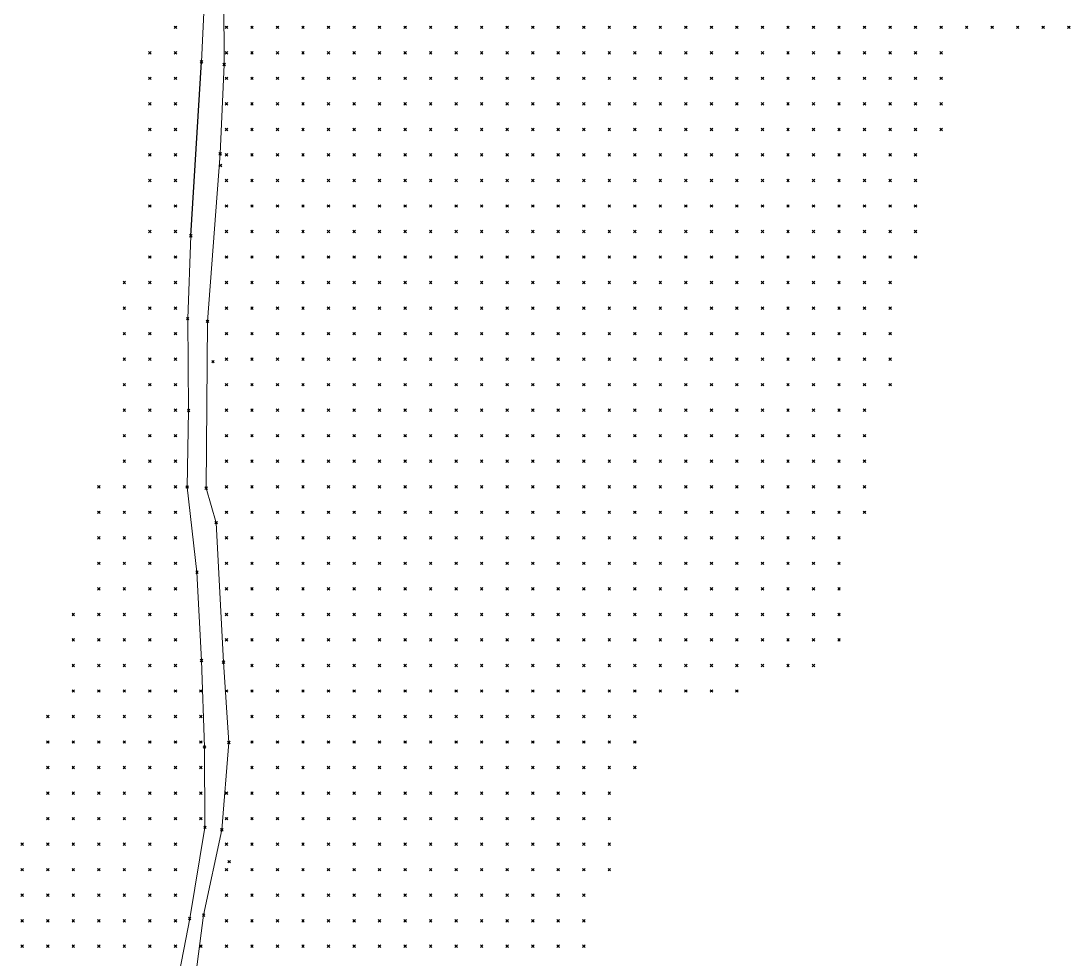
# Model space of a CAD drawing. Header units: metres. Extents: x 441556 to 446409, y 432338 to 461058.
# Drawn here: x 445127.5 to 445250.8, y 436325.2 to 436435.4 of the extents above; entities that cross this region are included whole.
import ezdxf

# ---------------------------------------------------------------- set-up
doc = ezdxf.new("R2010")
doc.units = ezdxf.units.M
doc.header["$MEASUREMENT"] = 0
doc.header["$PDMODE"] = 35
doc.header["$PDSIZE"] = 0.15
for name, color, linetype, lineweight in [('DTM-BRE-RevN_GRP_DRUM FORESTIER', 2, 'Continuous', 0), ('DTM-BRE-RevN_YP_RevN', 1, 'Continuous', 30), ('DTM-NOK-RevN_LIDAR_co_lidar', 91, 'Continuous', 0), ('DTM-NOK-RevN_RTK', 32, 'Continuous', 0)]:
    doc.layers.add(name, color=color, linetype=linetype, lineweight=lineweight)

msp = doc.modelspace()

# ---------------------------------------------------------------- linework, layer by layer
at = {"layer": 'DTM-BRE-RevN_GRP_DRUM FORESTIER'}
for p, q in [((445148.732, 436430.611, 328.113), (445149.19, 436440.86, 327.899)), ((445151.311, 436440.742, 327.699), (445151.373, 436430.299, 328.26)), ((445151.373, 436430.299, 328.26), (445150.914, 436419.82, 328.595)), ((445150.914, 436419.82, 328.595), (445149.42, 436400.125, 329.117)), ((445147.096, 436400.445, 329.253), (445147.466, 436410.178, 329.454)), ((445147.207, 436389.662, 328.87), (445147.096, 436400.445, 329.253)), ((445149.42, 436400.125, 329.117), (445149.271, 436380.524, 329.399)), ((445147.043, 436380.658, 329.426), (445147.207, 436389.662, 328.87)), ((445148.191, 436370.663, 330.132), (445147.043, 436380.658, 329.426)), ((445149.271, 436380.524, 329.399), (445150.449, 436376.469, 329.476)), ((445150.449, 436376.469, 329.476), (445151.304, 436360.091, 330.541)), ((445148.732, 436360.276, 330.512), (445148.191, 436370.663, 330.132)), ((445149.07, 436350.108, 331.214), (445148.732, 436360.276, 330.512)), ((445151.304, 436360.091, 330.541), (445151.923, 436350.648, 331.339)), ((445151.923, 436350.648, 331.339), (445151.105, 436340.371, 331.572)), ((445149.127, 436340.672, 331.535), (445149.07, 436350.108, 331.214)), ((445147.33, 436329.966, 331.695), (445149.127, 436340.672, 331.535)), ((445151.105, 436340.371, 331.572), (445148.972, 436330.346, 331.757)), ((445145.343, 436319.727, 331.626), (445147.33, 436329.966, 331.695)), ((445148.972, 436330.346, 331.757), (445147.638, 436320.144, 331.595))]:
    msp.add_line(p, q, dxfattribs=at)
at = {"layer": 'DTM-BRE-RevN_YP_RevN'}
msp.add_line((445147.466, 436410.178, 329.454), (445148.732, 436430.611, 328.113), dxfattribs=at)
at = {"layer": 'DTM-NOK-RevN_LIDAR_co_lidar'}
for p in [(445145.653, 436434.677, 325.061), (445151.652, 436434.677, 327.956), (445154.651, 436434.677, 329.257), (445157.65, 436434.677, 334.92), (445160.65, 436434.677, 339.289), (445163.649, 436434.677, 341.586), (445166.648, 436434.677, 344.749), (445169.648, 436434.677, 347.724), (445172.647, 436434.677, 350.095), (445175.647, 436434.677, 352.122), (445178.646, 436434.677, 353.7), (445181.645, 436434.677, 354.203), (445184.645, 436434.677, 354.414), (445187.644, 436434.677, 355.43), (445190.644, 436434.677, 356.827), (445193.643, 436434.677, 358.899), (445196.642, 436434.677, 361.913), (445199.642, 436434.677, 363.242), (445202.641, 436434.677, 363.723), (445205.64, 436434.677, 364.214), (445208.64, 436434.677, 364.807), (445211.639, 436434.677, 365.62), (445214.639, 436434.677, 366.412), (445217.638, 436434.677, 367.033), (445220.637, 436434.677, 367.454), (445223.637, 436434.677, 368.966), (445226.636, 436434.677, 370.5), (445229.635, 436434.677, 370.331), (445232.635, 436434.677, 367.812), (445235.634, 436434.677, 366.37), (445238.634, 436434.677, 365.52), (445241.633, 436434.677, 366.002), (445244.632, 436434.677, 367.307), (445247.632, 436434.677, 368.751), (445250.631, 436434.677, 369.631), (445142.653, 436431.677, 323.815), (445145.653, 436431.677, 325.69), (445151.652, 436431.677, 327.827), (445154.651, 436431.677, 331.159), (445157.65, 436431.677, 336.062), (445160.65, 436431.677, 340.041), (445163.649, 436431.677, 342.366), (445166.648, 436431.677, 345.356), (445169.648, 436431.677, 348.193), (445172.647, 436431.677, 350.159), (445175.647, 436431.677, 351.824), (445178.646, 436431.677, 353.015), (445181.645, 436431.677, 353.322), (445184.645, 436431.677, 353.757), (445187.644, 436431.677, 354.707), (445190.644, 436431.677, 355.845), (445193.643, 436431.677, 358.14), (445196.642, 436431.677, 362.369), (445199.642, 436431.677, 364.824), (445202.641, 436431.677, 365.797), (445205.64, 436431.677, 366.098), (445208.64, 436431.677, 366.408), (445211.639, 436431.677, 367.574), (445214.639, 436431.677, 369.079), (445217.638, 436431.677, 369.798), (445220.637, 436431.677, 370.054), (445223.637, 436431.677, 370.954), (445226.636, 436431.677, 372.057), (445229.635, 436431.677, 371.716), (445232.635, 436431.677, 369.843), (445235.634, 436431.677, 368.576), (445142.653, 436428.678, 324.563), (445145.653, 436428.678, 325.822), (445151.652, 436428.678, 329.746), (445154.651, 436428.678, 333.655), (445157.65, 436428.678, 337.133), (445160.65, 436428.678, 340.055), (445163.649, 436428.678, 342.723), (445166.648, 436428.678, 345.621), (445169.648, 436428.678, 348.319), (445172.647, 436428.678, 350.041), (445175.647, 436428.678, 351.08), (445178.646, 436428.678, 351.93), (445181.645, 436428.678, 352.556), (445184.645, 436428.678, 353.281), (445187.644, 436428.678, 354.208), (445190.644, 436428.678, 356.376), (445193.643, 436428.678, 359.714), (445196.642, 436428.678, 364.661), (445199.642, 436428.678, 367.261), (445202.641, 436428.678, 368.122), (445205.64, 436428.678, 368.827), (445208.64, 436428.678, 369.87), (445211.639, 436428.678, 370.875), (445214.639, 436428.678, 371.965), (445217.638, 436428.678, 372.476), (445220.637, 436428.678, 372.458), (445223.637, 436428.678, 373.228), (445226.636, 436428.678, 373.97), (445229.635, 436428.678, 373.909), (445232.635, 436428.678, 372.27), (445235.634, 436428.678, 370.76), (445142.653, 436425.679, 325.706), (445145.653, 436425.679, 326.811), (445151.652, 436425.679, 329.365), (445154.651, 436425.679, 333.566), (445157.65, 436425.679, 337.234), (445160.65, 436425.679, 340.316), (445163.649, 436425.679, 342.918), (445166.648, 436425.679, 345.464), (445169.648, 436425.679, 348.383), (445172.647, 436425.679, 349.927), (445175.647, 436425.679, 350.486), (445178.646, 436425.679, 351.152), (445181.645, 436425.679, 352.049), (445184.645, 436425.679, 352.952), (445187.644, 436425.679, 354.043), (445190.644, 436425.679, 358.553), (445193.643, 436425.679, 362.864), (445196.642, 436425.679, 366.339), (445199.642, 436425.679, 368.511), (445202.641, 436425.679, 369.925), (445205.64, 436425.679, 370.938), (445208.64, 436425.679, 372.167), (445211.639, 436425.679, 372.986), (445214.639, 436425.679, 373.561), (445217.638, 436425.679, 373.799), (445220.637, 436425.679, 373.994), (445223.637, 436425.679, 374.582), (445226.636, 436425.679, 375.195), (445229.635, 436425.679, 375.514), (445232.635, 436425.679, 374.836), (445235.634, 436425.679, 372.804), (445142.653, 436422.679, 326.438), (445145.653, 436422.679, 327.515), (445151.652, 436422.679, 328.284), (445154.651, 436422.679, 331.943), (445157.65, 436422.679, 336.919), (445160.65, 436422.679, 340.953), (445163.649, 436422.679, 343.801), (445166.648, 436422.679, 345.799), (445169.648, 436422.679, 348.473), (445172.647, 436422.679, 349.918), (445175.647, 436422.679, 350.432), (445178.646, 436422.679, 351.151), (445181.645, 436422.679, 352.376), (445184.645, 436422.679, 354.406), (445187.644, 436422.679, 357.534), (445190.644, 436422.679, 361.584), (445193.643, 436422.679, 364.456), (445196.642, 436422.679, 366.891), (445199.642, 436422.679, 368.929), (445202.641, 436422.679, 370.639), (445205.64, 436422.679, 371.763), (445208.64, 436422.679, 372.609), (445211.639, 436422.679, 373.355), (445214.639, 436422.679, 373.641), (445217.638, 436422.679, 373.786), (445220.637, 436422.679, 374.248), (445223.637, 436422.679, 374.798), (445226.636, 436422.679, 375.234), (445229.635, 436422.679, 375.762), (445232.635, 436422.679, 375.949), (445235.634, 436422.679, 375.208), (445142.653, 436419.68, 326.288), (445145.653, 436419.68, 327.644), (445151.652, 436419.68, 328.786), (445154.651, 436419.68, 330.947), (445157.65, 436419.68, 334.444), (445160.65, 436419.68, 339.869), (445163.649, 436419.68, 343.751), (445166.648, 436419.68, 346.524), (445169.648, 436419.68, 349.743), (445172.647, 436419.68, 350.727), (445175.647, 436419.68, 350.78), (445178.646, 436419.68, 351.546), (445181.645, 436419.68, 353.531), (445184.645, 436419.68, 356.523), (445187.644, 436419.68, 360.545), (445190.644, 436419.68, 363.142), (445193.643, 436419.68, 365.135), (445196.642, 436419.68, 367.233), (445199.642, 436419.68, 368.896), (445202.641, 436419.68, 370.321), (445205.64, 436419.68, 371.667), (445208.64, 436419.68, 372.317), (445211.639, 436419.68, 372.852), (445214.639, 436419.68, 373.13), (445217.638, 436419.68, 373.561), (445220.637, 436419.68, 374.08), (445223.637, 436419.68, 374.566), (445226.636, 436419.68, 375.038), (445229.635, 436419.68, 375.549), (445232.635, 436419.68, 375.969), (445142.653, 436416.681, 326.082), (445145.653, 436416.681, 327.9), (445151.652, 436416.681, 329.123), (445154.651, 436416.681, 330.818), (445157.65, 436416.681, 332.88), (445160.65, 436416.681, 339.837), (445163.649, 436416.681, 343.974), (445166.648, 436416.681, 347.662), (445169.648, 436416.681, 350.296), (445172.647, 436416.681, 351.239), (445175.647, 436416.681, 351.6), (445178.646, 436416.681, 352.432), (445181.645, 436416.681, 354.964), (445184.645, 436416.681, 358.191), (445187.644, 436416.681, 361.282), (445190.644, 436416.681, 363.167), (445193.643, 436416.681, 365.493), (445196.642, 436416.681, 367.69), (445199.642, 436416.681, 369.262), (445202.641, 436416.681, 370.359), (445205.64, 436416.681, 371.483), (445208.64, 436416.681, 372.036), (445211.639, 436416.681, 372.428), (445214.639, 436416.681, 372.824), (445217.638, 436416.681, 373.476), (445220.637, 436416.681, 373.95), (445223.637, 436416.681, 374.328), (445226.636, 436416.681, 374.847), (445229.635, 436416.681, 375.304), (445232.635, 436416.681, 375.82), (445142.653, 436413.681, 326.534), (445145.653, 436413.681, 328.126), (445151.652, 436413.681, 329.512), (445154.651, 436413.681, 331.609), (445157.65, 436413.681, 333.957), (445160.65, 436413.681, 341.489), (445163.649, 436413.681, 345.582), (445166.648, 436413.681, 347.387), (445169.648, 436413.681, 349.691), (445172.647, 436413.681, 351.454), (445175.647, 436413.681, 352.822), (445178.646, 436413.681, 353.528), (445181.645, 436413.681, 355.67), (445184.645, 436413.681, 358.759), (445187.644, 436413.681, 361.245), (445190.644, 436413.681, 363.021), (445193.643, 436413.681, 365.212), (445196.642, 436413.681, 367.985), (445199.642, 436413.681, 369.907), (445202.641, 436413.681, 370.685), (445205.64, 436413.681, 371.274), (445208.64, 436413.681, 371.977), (445211.639, 436413.681, 372.313), (445214.639, 436413.681, 372.657), (445217.638, 436413.681, 373.261), (445220.637, 436413.681, 373.725), (445223.637, 436413.681, 374.101), (445226.636, 436413.681, 374.733), (445229.635, 436413.681, 375.199), (445232.635, 436413.681, 375.578), (445142.653, 436410.682, 326.575), (445145.653, 436410.682, 328.456), (445151.652, 436410.682, 329.993), (445154.651, 436410.682, 332.303), (445157.65, 436410.682, 334.938), (445160.65, 436410.682, 341.905), (445163.649, 436410.682, 345.833), (445166.648, 436410.682, 346.864), (445169.648, 436410.682, 348.959), (445172.647, 436410.682, 350.978), (445175.647, 436410.682, 352.496), (445178.646, 436410.682, 354.106), (445181.645, 436410.682, 356.376), (445184.645, 436410.682, 358.871), (445187.644, 436410.682, 361.041), (445190.644, 436410.682, 362.549), (445193.643, 436410.682, 364.877), (445196.642, 436410.682, 367.607), (445199.642, 436410.682, 369.622), (445202.641, 436410.682, 370.612), (445205.64, 436410.682, 371.073), (445208.64, 436410.682, 371.652), (445211.639, 436410.682, 372.077), (445214.639, 436410.682, 372.488), (445217.638, 436410.682, 372.976), (445220.637, 436410.682, 373.428), (445223.637, 436410.682, 373.883), (445226.636, 436410.682, 374.454), (445229.635, 436410.682, 374.972), (445232.635, 436410.682, 375.455), (445142.653, 436407.682, 325.844), (445145.653, 436407.682, 328.242), (445151.652, 436407.682, 329.855), (445154.651, 436407.682, 332.068), (445157.65, 436407.682, 335.696), (445160.65, 436407.682, 341.284), (445163.649, 436407.682, 344.619), (445166.648, 436407.682, 346.103), (445169.648, 436407.682, 347.951), (445172.647, 436407.682, 349.804), (445175.647, 436407.682, 350.987), (445178.646, 436407.682, 353.621), (445181.645, 436407.682, 356.341), (445184.645, 436407.682, 358.289), (445187.644, 436407.682, 360.606), (445190.644, 436407.682, 362.467), (445193.643, 436407.682, 364.299), (445196.642, 436407.682, 366.472), (445199.642, 436407.682, 368.673), (445202.641, 436407.682, 370.194), (445205.64, 436407.682, 370.915), (445208.64, 436407.682, 371.344), (445211.639, 436407.682, 371.793), (445214.639, 436407.682, 372.239), (445217.638, 436407.682, 372.694), (445220.637, 436407.682, 373.112), (445223.637, 436407.682, 373.567), (445226.636, 436407.682, 374.22), (445229.635, 436407.682, 374.764), (445232.635, 436407.682, 375.304), (445139.654, 436404.683, 322.943), (445142.653, 436404.683, 325.809), (445145.653, 436404.683, 328.059), (445151.652, 436404.683, 329.37), (445154.651, 436404.683, 332.049), (445157.65, 436404.683, 336.257), (445160.65, 436404.683, 340.08), (445163.649, 436404.683, 342.327), (445166.648, 436404.683, 344.194), (445169.648, 436404.683, 346.825), (445172.647, 436404.683, 348.532), (445175.647, 436404.683, 349.937), (445178.646, 436404.683, 353.165), (445181.645, 436404.683, 355.768), (445184.645, 436404.683, 357.458), (445187.644, 436404.683, 359.585), (445190.644, 436404.683, 361.373), (445193.643, 436404.683, 363.345), (445196.642, 436404.683, 365.148), (445199.642, 436404.683, 367.717), (445202.641, 436404.683, 369.708), (445205.64, 436404.683, 370.726), (445208.64, 436404.683, 371.217), (445211.639, 436404.683, 371.591), (445214.639, 436404.683, 372), (445217.638, 436404.683, 372.387), (445220.637, 436404.683, 372.87), (445223.637, 436404.683, 373.289), (445226.636, 436404.683, 373.957), (445229.635, 436404.683, 374.505), (445139.654, 436401.684, 322.954), (445142.653, 436401.684, 325.947), (445145.653, 436401.684, 328.103), (445151.652, 436401.684, 329.412), (445154.651, 436401.684, 332.617), (445157.65, 436401.684, 335.596), (445160.65, 436401.684, 338.608), (445163.649, 436401.684, 341.042), (445166.648, 436401.684, 343.395), (445169.648, 436401.684, 345.852), (445172.647, 436401.684, 347.692), (445175.647, 436401.684, 349.54), (445178.646, 436401.684, 352.704), (445181.645, 436401.684, 355.207), (445184.645, 436401.684, 356.348), (445187.644, 436401.684, 358.225), (445190.644, 436401.684, 360.821), (445193.643, 436401.684, 362.906), (445196.642, 436401.684, 364.581), (445199.642, 436401.684, 367.215), (445202.641, 436401.684, 369.441), (445205.64, 436401.684, 370.457), (445208.64, 436401.684, 371.012), (445211.639, 436401.684, 371.4), (445214.639, 436401.684, 371.818), (445217.638, 436401.684, 372.219), (445220.637, 436401.684, 372.651), (445223.637, 436401.684, 373.047), (445226.636, 436401.684, 373.542), (445229.635, 436401.684, 374.236), (445139.654, 436398.684, 323.061), (445142.653, 436398.684, 325.663), (445145.653, 436398.684, 327.893), (445151.652, 436398.684, 329.808), (445154.651, 436398.684, 332.365), (445157.65, 436398.684, 334.895), (445160.65, 436398.684, 337.708), (445163.649, 436398.684, 340.667), (445166.648, 436398.684, 343.303), (445169.648, 436398.684, 345.625), (445172.647, 436398.684, 347.872), (445175.647, 436398.684, 350.1), (445178.646, 436398.684, 353.096), (445181.645, 436398.684, 354.731), (445184.645, 436398.684, 355.909), (445187.644, 436398.684, 358.052), (445190.644, 436398.684, 360.914), (445193.643, 436398.684, 362.968), (445196.642, 436398.684, 364.885), (445199.642, 436398.684, 366.869), (445202.641, 436398.684, 369.212), (445205.64, 436398.684, 370.361), (445208.64, 436398.684, 370.798), (445211.639, 436398.684, 371.115), (445214.639, 436398.684, 371.502), (445217.638, 436398.684, 371.973), (445220.637, 436398.684, 372.373), (445223.637, 436398.684, 372.83), (445226.636, 436398.684, 373.278), (445229.635, 436398.684, 374.005), (445139.654, 436395.685, 323.194), (445142.653, 436395.685, 325.383), (445145.653, 436395.685, 327.6), (445151.652, 436395.685, 329.261), (445154.651, 436395.685, 330.99), (445157.65, 436395.685, 333.369), (445160.65, 436395.685, 336.347), (445163.649, 436395.685, 339.738), (445166.648, 436395.685, 342.442), (445169.648, 436395.685, 345.361), (445172.647, 436395.685, 348.708), (445175.647, 436395.685, 351.639), (445178.646, 436395.685, 354.128), (445181.645, 436395.685, 355.306), (445184.645, 436395.685, 356.414), (445187.644, 436395.685, 358.586), (445190.644, 436395.685, 360.785), (445193.643, 436395.685, 362.983), (445196.642, 436395.685, 365.337), (445199.642, 436395.685, 366.934), (445202.641, 436395.685, 369.145), (445205.64, 436395.685, 370.271), (445208.64, 436395.685, 370.592), (445211.639, 436395.685, 370.863), (445214.639, 436395.685, 371.188), (445217.638, 436395.685, 371.518), (445220.637, 436395.685, 372.029), (445223.637, 436395.685, 372.619), (445226.636, 436395.685, 373.222), (445229.635, 436395.685, 373.845), (445139.654, 436392.686, 323.2), (445142.653, 436392.686, 325.398), (445145.653, 436392.686, 327.527), (445151.652, 436392.686, 328.825), (445154.651, 436392.686, 329.626), (445157.65, 436392.686, 331.335), (445160.65, 436392.686, 334.663), (445163.649, 436392.686, 338.398), (445166.648, 436392.686, 341.679), (445169.648, 436392.686, 344.945), (445172.647, 436392.686, 349.34), (445175.647, 436392.686, 352.835), (445178.646, 436392.686, 354.979), (445181.645, 436392.686, 356.297), (445184.645, 436392.686, 357.27), (445187.644, 436392.686, 358.756), (445190.644, 436392.686, 361.305), (445193.643, 436392.686, 363.58), (445196.642, 436392.686, 365.916), (445199.642, 436392.686, 367.372), (445202.641, 436392.686, 368.728), (445205.64, 436392.686, 369.335), (445208.64, 436392.686, 369.72), (445211.639, 436392.686, 370.189), (445214.639, 436392.686, 370.685), (445217.638, 436392.686, 370.977), (445220.637, 436392.686, 371.664), (445223.637, 436392.686, 372.399), (445226.636, 436392.686, 373.176), (445229.635, 436392.686, 373.895), (445139.654, 436389.686, 323.16), (445142.653, 436389.686, 324.68), (445145.653, 436389.686, 327.316), (445151.652, 436389.686, 328.967), (445154.651, 436389.686, 329.222), (445157.65, 436389.686, 329.78), (445160.65, 436389.686, 332.592), (445163.649, 436389.686, 336.584), (445166.648, 436389.686, 340.424), (445169.648, 436389.686, 344.822), (445172.647, 436389.686, 350.133), (445175.647, 436389.686, 353.717), (445178.646, 436389.686, 355.52), (445181.645, 436389.686, 356.77), (445184.645, 436389.686, 357.965), (445187.644, 436389.686, 359.243), (445190.644, 436389.686, 361.814), (445193.643, 436389.686, 364.165), (445196.642, 436389.686, 365.762), (445199.642, 436389.686, 366.792), (445202.641, 436389.686, 367.523), (445205.64, 436389.686, 367.535), (445208.64, 436389.686, 367.992), (445211.639, 436389.686, 369.033), (445214.639, 436389.686, 369.489), (445217.638, 436389.686, 370.062), (445220.637, 436389.686, 371.026), (445223.637, 436389.686, 371.995), (445226.636, 436389.686, 372.858), (445139.654, 436386.687, 323.134), (445142.653, 436386.687, 324.92), (445145.653, 436386.687, 327.644), (445151.652, 436386.687, 329.029), (445154.651, 436386.687, 329.263), (445157.65, 436386.687, 329.345), (445160.65, 436386.687, 330.551), (445163.649, 436386.687, 334.13), (445166.648, 436386.687, 339.424), (445169.648, 436386.687, 345.96), (445172.647, 436386.687, 350.759), (445175.647, 436386.687, 353.415), (445178.646, 436386.687, 355.047), (445181.645, 436386.687, 356.397), (445184.645, 436386.687, 357.994), (445187.644, 436386.687, 359.338), (445190.644, 436386.687, 361.519), (445193.643, 436386.687, 363.656), (445196.642, 436386.687, 364.748), (445199.642, 436386.687, 365.365), (445202.641, 436386.687, 365.604), (445205.64, 436386.687, 365.329), (445208.64, 436386.687, 365.19), (445211.639, 436386.687, 366.495), (445214.639, 436386.687, 367.546), (445217.638, 436386.687, 368.165), (445220.637, 436386.687, 369.921), (445223.637, 436386.687, 371.52), (445226.636, 436386.687, 372.533), (445139.654, 436383.687, 323.579), (445142.653, 436383.687, 325.524), (445145.653, 436383.687, 327.934), (445151.652, 436383.687, 329.188), (445154.651, 436383.687, 329.679), (445157.65, 436383.687, 329.795), (445160.65, 436383.687, 329.815), (445163.649, 436383.687, 332.595), (445166.648, 436383.687, 338.141), (445169.648, 436383.687, 345.254), (445172.647, 436383.687, 349.817), (445175.647, 436383.687, 351.835), (445178.646, 436383.687, 353.057), (445181.645, 436383.687, 354.237), (445184.645, 436383.687, 355.733), (445187.644, 436383.687, 357.325), (445190.644, 436383.687, 359.186), (445193.643, 436383.687, 361.524), (445196.642, 436383.687, 363.233), (445199.642, 436383.687, 363.644), (445202.641, 436383.687, 363.06), (445205.64, 436383.687, 363.122), (445208.64, 436383.687, 363.041), (445211.639, 436383.687, 364.486), (445214.639, 436383.687, 366.136), (445217.638, 436383.687, 366.94), (445220.637, 436383.687, 369.237), (445223.637, 436383.687, 371.265), (445226.636, 436383.687, 372.488), (445136.655, 436380.688, 322.85), (445139.654, 436380.688, 323.786), (445142.653, 436380.688, 325.12), (445145.653, 436380.688, 327.777), (445151.652, 436380.688, 330.024), (445154.651, 436380.688, 330.584), (445157.65, 436380.688, 330.39), (445160.65, 436380.688, 330.486), (445163.649, 436380.688, 333.636), (445166.648, 436380.688, 338.63), (445169.648, 436380.688, 343.498), (445172.647, 436380.688, 347.201), (445175.647, 436380.688, 349.357), (445178.646, 436380.688, 350.574), (445181.645, 436380.688, 351.78), (445184.645, 436380.688, 353.134), (445187.644, 436380.688, 354.558), (445190.644, 436380.688, 355.885), (445193.643, 436380.688, 357.548), (445196.642, 436380.688, 359.762), (445199.642, 436380.688, 361.087), (445202.641, 436380.688, 361.2), (445205.64, 436380.688, 361.431), (445208.64, 436380.688, 361.644), (445211.639, 436380.688, 362.785), (445214.639, 436380.688, 364.89), (445217.638, 436380.688, 366.906), (445220.637, 436380.688, 368.581), (445223.637, 436380.688, 370.331), (445226.636, 436380.688, 372.196), (445136.655, 436377.689, 322.876), (445139.654, 436377.689, 323.418), (445142.653, 436377.689, 324.805), (445145.653, 436377.689, 327.917), (445151.652, 436377.689, 330.208), (445154.651, 436377.689, 330.772), (445157.65, 436377.689, 330.471), (445160.65, 436377.689, 332.189), (445163.649, 436377.689, 335.583), (445166.648, 436377.689, 339.862), (445169.648, 436377.689, 342.977), (445172.647, 436377.689, 345.525), (445175.647, 436377.689, 347.355), (445178.646, 436377.689, 348.927), (445181.645, 436377.689, 350.214), (445184.645, 436377.689, 351.662), (445187.644, 436377.689, 353.148), (445190.644, 436377.689, 354.574), (445193.643, 436377.689, 354.992), (445196.642, 436377.689, 356.246), (445199.642, 436377.689, 357.817), (445202.641, 436377.689, 359.054), (445205.64, 436377.689, 359.575), (445208.64, 436377.689, 360.191), (445211.639, 436377.689, 361.478), (445214.639, 436377.689, 363.738), (445217.638, 436377.689, 365.93), (445220.637, 436377.689, 367.672), (445223.637, 436377.689, 369.325), (445226.636, 436377.689, 371.582), (445136.655, 436374.689, 322.878), (445139.654, 436374.689, 323.226), (445142.653, 436374.689, 324.721), (445145.653, 436374.689, 328.254), (445151.652, 436374.689, 330.12), (445154.651, 436374.689, 330.404), (445157.65, 436374.689, 330.248), (445160.65, 436374.689, 333.683), (445163.649, 436374.689, 337.848), (445166.648, 436374.689, 340.818), (445169.648, 436374.689, 342.977), (445172.647, 436374.689, 344.753), (445175.647, 436374.689, 346.662), (445178.646, 436374.689, 348.228), (445181.645, 436374.689, 349.963), (445184.645, 436374.689, 351.14), (445187.644, 436374.689, 352.412), (445190.644, 436374.689, 353.638), (445193.643, 436374.689, 353.822), (445196.642, 436374.689, 354.492), (445199.642, 436374.689, 355.591), (445202.641, 436374.689, 357.082), (445205.64, 436374.689, 358.285), (445208.64, 436374.689, 359.562), (445211.639, 436374.689, 360.844), (445214.639, 436374.689, 362.341), (445217.638, 436374.689, 364.678), (445220.637, 436374.689, 367.032), (445223.637, 436374.689, 368.889), (445136.655, 436371.69, 322.904), (445139.654, 436371.69, 323.407), (445142.653, 436371.69, 326.22), (445145.653, 436371.69, 329.18), (445151.652, 436371.69, 329.952), (445154.651, 436371.69, 330.02), (445157.65, 436371.69, 331.137), (445160.65, 436371.69, 335.028), (445163.649, 436371.69, 338.66), (445166.648, 436371.69, 340.972), (445169.648, 436371.69, 342.646), (445172.647, 436371.69, 344.211), (445175.647, 436371.69, 346.33), (445178.646, 436371.69, 347.516), (445181.645, 436371.69, 349.541), (445184.645, 436371.69, 350.515), (445187.644, 436371.69, 351.431), (445190.644, 436371.69, 352.058), (445193.643, 436371.69, 352.643), (445196.642, 436371.69, 353.655), (445199.642, 436371.69, 354.709), (445202.641, 436371.69, 356.101), (445205.64, 436371.69, 357.554), (445208.64, 436371.69, 359.107), (445211.639, 436371.69, 360.719), (445214.639, 436371.69, 362.388), (445217.638, 436371.69, 364.353), (445220.637, 436371.69, 366.41), (445223.637, 436371.69, 368.548), (445136.655, 436368.69, 322.912), (445139.654, 436368.69, 323.958), (445142.653, 436368.69, 327.431), (445145.653, 436368.69, 329.553), (445151.652, 436368.69, 329.781), (445154.651, 436368.69, 329.877), (445157.65, 436368.69, 331.937), (445160.65, 436368.69, 335.999), (445163.649, 436368.69, 338.622), (445166.648, 436368.69, 340.305), (445169.648, 436368.69, 342.524), (445172.647, 436368.69, 344.087), (445175.647, 436368.69, 345.353), (445178.646, 436368.69, 346.586), (445181.645, 436368.69, 348.144), (445184.645, 436368.69, 348.887), (445187.644, 436368.69, 350.07), (445190.644, 436368.69, 350.947), (445193.643, 436368.69, 351.71), (445196.642, 436368.69, 353.048), (445199.642, 436368.69, 354.401), (445202.641, 436368.69, 355.885), (445205.64, 436368.69, 357.367), (445208.64, 436368.69, 358.751), (445211.639, 436368.69, 360.718), (445214.639, 436368.69, 363.062), (445217.638, 436368.69, 364.893), (445220.637, 436368.69, 366.536), (445223.637, 436368.69, 368.731), (445133.655, 436365.691, 322.624), (445136.655, 436365.691, 322.878), (445139.654, 436365.691, 323.911), (445142.653, 436365.691, 326.782), (445145.653, 436365.691, 329.076), (445151.652, 436365.691, 329.865), (445154.651, 436365.691, 330.081), (445157.65, 436365.691, 333.003), (445160.65, 436365.691, 336.943), (445163.649, 436365.691, 338.703), (445166.648, 436365.691, 339.543), (445169.648, 436365.691, 341.211), (445172.647, 436365.691, 342.806), (445175.647, 436365.691, 343.854), (445178.646, 436365.691, 344.853), (445181.645, 436365.691, 346.146), (445184.645, 436365.691, 346.889), (445187.644, 436365.691, 348.471), (445190.644, 436365.691, 349.942), (445193.643, 436365.691, 351.546), (445196.642, 436365.691, 353.013), (445199.642, 436365.691, 354.585), (445202.641, 436365.691, 356.445), (445205.64, 436365.691, 357.97), (445208.64, 436365.691, 359.154), (445211.639, 436365.691, 360.537), (445214.639, 436365.691, 363.413), (445217.638, 436365.691, 365.728), (445220.637, 436365.691, 367.256), (445223.637, 436365.691, 369.143), (445133.655, 436362.692, 322.704), (445136.655, 436362.692, 323.023), (445139.654, 436362.692, 323.622), (445142.653, 436362.692, 326.081), (445145.653, 436362.692, 328.695), (445151.652, 436362.692, 330.069), (445154.651, 436362.692, 330.545), (445157.65, 436362.692, 333.079), (445160.65, 436362.692, 336.926), (445163.649, 436362.692, 338.784), (445166.648, 436362.692, 339.153), (445169.648, 436362.692, 340.199), (445172.647, 436362.692, 341.843), (445175.647, 436362.692, 343.324), (445178.646, 436362.692, 344.309), (445181.645, 436362.692, 345.359), (445184.645, 436362.692, 346.494), (445187.644, 436362.692, 348.177), (445190.644, 436362.692, 349.594), (445193.643, 436362.692, 351.722), (445196.642, 436362.692, 353.114), (445199.642, 436362.692, 354.981), (445202.641, 436362.692, 357.452), (445205.64, 436362.692, 358.883), (445208.64, 436362.692, 360.938), (445211.639, 436362.692, 361.839), (445214.639, 436362.692, 364.304), (445217.638, 436362.692, 366.629), (445220.637, 436362.692, 367.888), (445223.637, 436362.692, 369.43), (445133.655, 436359.692, 322.765), (445136.655, 436359.692, 323.174), (445139.654, 436359.692, 324.581), (445142.653, 436359.692, 326.688), (445145.653, 436359.692, 328.709), (445154.651, 436359.692, 331.089), (445157.65, 436359.692, 332.629), (445160.65, 436359.692, 336.268), (445163.649, 436359.692, 338.711), (445166.648, 436359.692, 339.348), (445169.648, 436359.692, 340.129), (445172.647, 436359.692, 341.762), (445175.647, 436359.692, 343.688), (445178.646, 436359.692, 345.036), (445181.645, 436359.692, 346.485), (445184.645, 436359.692, 347.717), (445187.644, 436359.692, 349.309), (445190.644, 436359.692, 350.26), (445193.643, 436359.692, 352.146), (445196.642, 436359.692, 353.907), (445199.642, 436359.692, 355.855), (445202.641, 436359.692, 358.467), (445205.64, 436359.692, 359.85), (445208.64, 436359.692, 361.144), (445211.639, 436359.692, 362.55), (445214.639, 436359.692, 365.267), (445217.638, 436359.692, 367.394), (445220.637, 436359.692, 368.792), (445133.655, 436356.693, 322.808), (445136.655, 436356.693, 323.191), (445139.654, 436356.693, 325.613), (445142.653, 436356.693, 327.843), (445145.653, 436356.693, 329.336), (445148.652, 436356.693, 330.226), (445151.652, 436356.693, 330.511), (445154.651, 436356.693, 331.109), (445157.65, 436356.693, 331.764), (445160.65, 436356.693, 334.956), (445163.649, 436356.693, 338.118), (445166.648, 436356.693, 340.248), (445169.648, 436356.693, 341.32), (445172.647, 436356.693, 343.029), (445175.647, 436356.693, 344.754), (445178.646, 436356.693, 345.691), (445181.645, 436356.693, 347.272), (445184.645, 436356.693, 348.527), (445187.644, 436356.693, 350.203), (445190.644, 436356.693, 351.169), (445193.643, 436356.693, 353.004), (445196.642, 436356.693, 355.088), (445199.642, 436356.693, 357.223), (445202.641, 436356.693, 359.167), (445205.64, 436356.693, 360.844), (445208.64, 436356.693, 361.5), (445211.639, 436356.693, 363.183), (445130.656, 436353.694, 322.627), (445133.655, 436353.694, 322.904), (445136.655, 436353.694, 323.29), (445139.654, 436353.694, 325.225), (445142.653, 436353.694, 327.514), (445145.653, 436353.694, 329.784), (445148.652, 436353.694, 330.672), (445154.651, 436353.694, 331.075), (445157.65, 436353.694, 331.246), (445160.65, 436353.694, 334.958), (445163.649, 436353.694, 338.199), (445166.648, 436353.694, 341.134), (445169.648, 436353.694, 344.78), (445172.647, 436353.694, 346.855), (445175.647, 436353.694, 347.423), (445178.646, 436353.694, 347.295), (445181.645, 436353.694, 348.573), (445184.645, 436353.694, 349.653), (445187.644, 436353.694, 351.089), (445190.644, 436353.694, 353.059), (445193.643, 436353.694, 355.378), (445196.642, 436353.694, 357.108), (445199.642, 436353.694, 358.328), (445130.656, 436350.694, 322.639), (445133.655, 436350.694, 322.904), (445136.655, 436350.694, 323.393), (445139.654, 436350.694, 324.276), (445142.653, 436350.694, 326.137), (445145.653, 436350.694, 329.603), (445148.652, 436350.694, 330.945), (445154.651, 436350.694, 331.284), (445157.65, 436350.694, 332.895), (445160.65, 436350.694, 336.386), (445163.649, 436350.694, 339.284), (445166.648, 436350.694, 342.603), (445169.648, 436350.694, 346.961), (445172.647, 436350.694, 349.619), (445175.647, 436350.694, 350.119), (445178.646, 436350.694, 349.988), (445181.645, 436350.694, 351.025), (445184.645, 436350.694, 352.103), (445187.644, 436350.694, 353.1), (445190.644, 436350.694, 355.194), (445193.643, 436350.694, 357.461), (445196.642, 436350.694, 358.85), (445199.642, 436350.694, 359.461), (445130.656, 436347.695, 322.648), (445133.655, 436347.695, 322.879), (445136.655, 436347.695, 323.362), (445139.654, 436347.695, 324.067), (445142.653, 436347.695, 326.056), (445145.653, 436347.695, 329.692), (445148.652, 436347.695, 331.061), (445154.651, 436347.695, 332.216), (445157.65, 436347.695, 335.31), (445160.65, 436347.695, 338.042), (445163.649, 436347.695, 340.077), (445166.648, 436347.695, 343.694), (445169.648, 436347.695, 347.571), (445172.647, 436347.695, 350.548), (445175.647, 436347.695, 351.636), (445178.646, 436347.695, 352.311), (445181.645, 436347.695, 353.444), (445184.645, 436347.695, 354.573), (445187.644, 436347.695, 355.111), (445190.644, 436347.695, 356.758), (445193.643, 436347.695, 358.83), (445196.642, 436347.695, 360.039), (445199.642, 436347.695, 360.977), (445130.656, 436344.695, 322.651), (445133.655, 436344.695, 322.894), (445136.655, 436344.695, 323.367), (445139.654, 436344.695, 324.914), (445142.653, 436344.695, 327.795), (445145.653, 436344.695, 330.297), (445148.652, 436344.695, 331.137), (445151.652, 436344.695, 331.359), (445154.651, 436344.695, 334.41), (445157.65, 436344.695, 337.889), (445160.65, 436344.695, 339.242), (445163.649, 436344.695, 340.326), (445166.648, 436344.695, 343.683), (445169.648, 436344.695, 347.39), (445172.647, 436344.695, 350.582), (445175.647, 436344.695, 351.847), (445178.646, 436344.695, 353.054), (445181.645, 436344.695, 354.752), (445184.645, 436344.695, 356.129), (445187.644, 436344.695, 356.773), (445190.644, 436344.695, 358.778), (445193.643, 436344.695, 360.607), (445196.642, 436344.695, 361.936), (445130.656, 436341.696, 322.686), (445133.655, 436341.696, 323.026), (445136.655, 436341.696, 323.53), (445139.654, 436341.696, 325.608), (445142.653, 436341.696, 328.575), (445145.653, 436341.696, 330.487), (445148.652, 436341.696, 331.127), (445151.652, 436341.696, 331.291), (445154.651, 436341.696, 336.196), (445157.65, 436341.696, 340.248), (445160.65, 436341.696, 340.773), (445163.649, 436341.696, 341.187), (445166.648, 436341.696, 343.464), (445169.648, 436341.696, 346.886), (445172.647, 436341.696, 349.794), (445175.647, 436341.696, 350.656), (445178.646, 436341.696, 351.969), (445181.645, 436341.696, 354.186), (445184.645, 436341.696, 356.294), (445187.644, 436341.696, 357.246), (445190.644, 436341.696, 359.351), (445193.643, 436341.696, 360.704), (445196.642, 436341.696, 362.496), (445127.657, 436338.697, 322.629), (445130.656, 436338.697, 322.694), (445133.655, 436338.697, 323.125), (445136.655, 436338.697, 323.656), (445139.654, 436338.697, 325.999), (445142.653, 436338.697, 328.803), (445145.653, 436338.697, 330.577), (445151.652, 436338.697, 331.281), (445154.651, 436338.697, 335.919), (445157.65, 436338.697, 340.858), (445160.65, 436338.697, 343.338), (445163.649, 436338.697, 343.414), (445166.648, 436338.697, 343.901), (445169.648, 436338.697, 346.269), (445172.647, 436338.697, 348.46), (445175.647, 436338.697, 350.047), (445178.646, 436338.697, 351.314), (445181.645, 436338.697, 353.107), (445184.645, 436338.697, 354.753), (445187.644, 436338.697, 356.17), (445190.644, 436338.697, 358.351), (445193.643, 436338.697, 360.051), (445196.642, 436338.697, 362.245), (445127.657, 436335.697, 322.608), (445130.656, 436335.697, 322.687), (445133.655, 436335.697, 323.074), (445136.655, 436335.697, 323.505), (445139.654, 436335.697, 326.713), (445142.653, 436335.697, 329.413), (445145.653, 436335.697, 330.414), (445151.652, 436335.697, 331.717), (445154.651, 436335.697, 335.616), (445157.65, 436335.697, 340.99), (445160.65, 436335.697, 344.326), (445163.649, 436335.697, 344.788), (445166.648, 436335.697, 344.815), (445169.648, 436335.697, 345.588), (445172.647, 436335.697, 347.623), (445175.647, 436335.697, 350.273), (445178.646, 436335.697, 351.526), (445181.645, 436335.697, 352.846), (445184.645, 436335.697, 354.315), (445187.644, 436335.697, 355.625), (445190.644, 436335.697, 357.965), (445193.643, 436335.697, 359.883), (445196.642, 436335.697, 362.005), (445127.657, 436332.698, 322.626), (445130.656, 436332.698, 322.692), (445133.655, 436332.698, 323.094), (445136.655, 436332.698, 323.548), (445139.654, 436332.698, 327.336), (445142.653, 436332.698, 329.527), (445145.653, 436332.698, 329.951), (445151.652, 436332.698, 332.451), (445154.651, 436332.698, 336.447), (445157.65, 436332.698, 340.583), (445160.65, 436332.698, 343.126), (445163.649, 436332.698, 344.452), (445166.648, 436332.698, 345.1), (445169.648, 436332.698, 346.013), (445172.647, 436332.698, 347.942), (445175.647, 436332.698, 350.565), (445178.646, 436332.698, 352.234), (445181.645, 436332.698, 353.199), (445184.645, 436332.698, 354.219), (445187.644, 436332.698, 355.752), (445190.644, 436332.698, 357.939), (445193.643, 436332.698, 359.692), (445127.657, 436329.699, 322.619), (445130.656, 436329.699, 322.734), (445133.655, 436329.699, 323.257), (445136.655, 436329.699, 323.857), (445139.654, 436329.699, 328.416), (445142.653, 436329.699, 330.714), (445145.653, 436329.699, 330.719), (445151.652, 436329.699, 333.708), (445154.651, 436329.699, 336.767), (445157.65, 436329.699, 339.303), (445160.65, 436329.699, 341.793), (445163.649, 436329.699, 343.876), (445166.648, 436329.699, 345.388), (445169.648, 436329.699, 347.221), (445172.647, 436329.699, 349.112), (445175.647, 436329.699, 350.962), (445178.646, 436329.699, 352.638), (445181.645, 436329.699, 353.901), (445184.645, 436329.699, 354.854), (445187.644, 436329.699, 356.858), (445190.644, 436329.699, 358.43), (445193.643, 436329.699, 359.876), (445127.657, 436326.699, 322.63), (445130.656, 436326.699, 322.777), (445133.655, 436326.699, 323.308), (445136.655, 436326.699, 323.932), (445139.654, 436326.699, 329.451), (445142.653, 436326.699, 332.018), (445145.653, 436326.699, 331.507), (445148.652, 436326.699, 331.315), (445151.652, 436326.699, 334.973), (445154.651, 436326.699, 337.047), (445157.65, 436326.699, 337.984), (445160.65, 436326.699, 340.578), (445163.649, 436326.699, 343.567), (445166.648, 436326.699, 346.249), (445169.648, 436326.699, 347.899), (445172.647, 436326.699, 349.299), (445175.647, 436326.699, 350.817), (445178.646, 436326.699, 351.978), (445181.645, 436326.699, 353.816), (445184.645, 436326.699, 355.184), (445187.644, 436326.699, 357.602), (445190.644, 436326.699, 359.193), (445193.643, 436326.699, 360.146)]:
    msp.add_point(p, dxfattribs=at)
at = {"layer": 'DTM-NOK-RevN_RTK'}
for p in [(445148.732, 436430.611, 328.113), (445151.373, 436430.299, 328.26), (445150.914, 436419.82, 328.595), (445150.958, 436418.447, 328.238), (445147.466, 436410.178, 329.454), (445147.096, 436400.445, 329.253), (445149.42, 436400.125, 329.117), (445150.067, 436395.39, 328.49), (445147.207, 436389.662, 328.87), (445147.043, 436380.658, 329.426), (445149.271, 436380.524, 329.399), (445150.449, 436376.469, 329.476), (445148.191, 436370.663, 330.132), (445148.732, 436360.276, 330.512), (445151.304, 436360.091, 330.541), (445151.923, 436350.648, 331.339), (445149.07, 436350.108, 331.214), (445149.127, 436340.672, 331.535), (445151.105, 436340.371, 331.572), (445151.966, 436336.641, 331.558), (445147.33, 436329.966, 331.695), (445148.972, 436330.346, 331.757)]:
    msp.add_point(p, dxfattribs=at)

doc.saveas('drawing.dxf')
